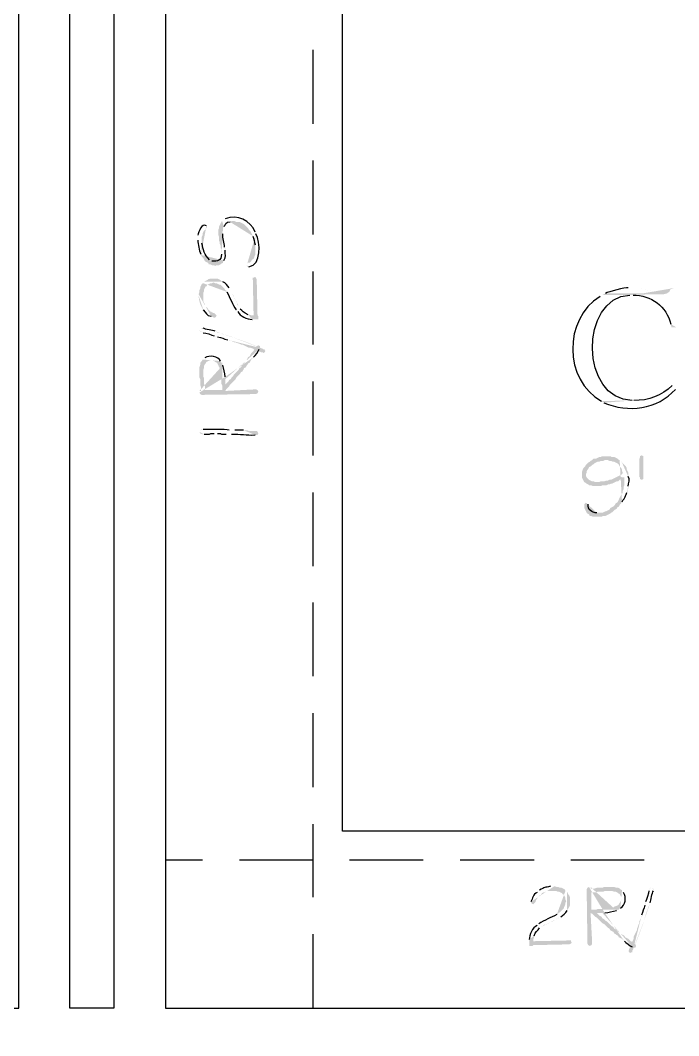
# Model space of a CAD drawing. Header units: inches. Extents: x -167 to 6071, y -6287 to -2731.
# Drawn here: x 787.1 to 831.8, y -6050.5 to -5981.6 of the extents above; entities that cross this region are included whole.
import ezdxf

# ---------------------------------------------------------------- set-up
doc = ezdxf.new("R2010")
doc.units = ezdxf.units.IN
doc.header["$LTSCALE"] = 96
doc.header["$MEASUREMENT"] = 0
doc.layers.add('PDF_Geometry', color=7, linetype='Continuous', true_color=0x4a4a4a)
doc.layers.add('PDF_Solid Fills', color=7, linetype='Continuous')

msp = doc.modelspace()

# ---------------------------------------------------------------- hatches: boundary and pattern name
at = {"layer": 'PDF_Solid Fills', "transparency": 33554559}
h = msp.add_hatch(color=256, dxfattribs=at)
h.paths.add_polyline_path([(799.317, -5997.482), (799.37, -5997.589), (799.477, -5997.695), (799.53, -5997.802), (799.583, -5997.909), (799.797, -5998.015), (799.85, -5998.122), (799.957, -5998.122), (800.063, -5998.175), (800.17, -5998.175), (800.277, -5998.229), (800.383, -5998.175), (800.543, -5998.175), (800.65, -5998.122), (800.703, -5998.069), (800.81, -5998.015), (800.81, -5997.962), (800.863, -5997.855)], flags=0)
h.paths.add_polyline_path([(800.97, -5997.162), (800.97, -5997.055), (800.917, -5996.949)], flags=0)
h.paths.add_polyline_path([(800.81, -5996.042), (800.757, -5995.935), (800.757, -5995.189), (800.703, -5995.242), (800.703, -5997.429)], flags=0)
h.paths.add_polyline_path([(800.063, -5997.909), (799.957, -5997.855), (799.903, -5997.802)], flags=0)
h.paths.add_polyline_path([(799.37, -5996.682), (799.37, -5996.415)], flags=0)
for points in [[(800.49, -5995.935), (800.49, -5996.095), (800.543, -5996.255), (800.543, -5996.522), (800.597, -5996.629), (800.597, -5996.735), (800.65, -5996.842), (800.65, -5997.002), (800.703, -5997.109), (800.703, -5997.429), (800.703, -5995.242), (800.65, -5995.349), (800.597, -5995.455), (800.543, -5995.562), (800.543, -5995.669), (800.49, -5995.775)], [(802.837, -5999.135), (802.89, -6001.589), (802.89, -6001.855), (803.21, -6001.855), (803.21, -6001.642), (803.157, -6001.589), (803.103, -5999.189), (803.103, -5999.135), (803.05, -5999.029), (802.997, -5998.975), (802.89, -5999.029), (802.837, -5999.029)], [(799.21, -6005.375), (799.21, -6005.802), (799.263, -6005.909), (799.263, -6006.282), (799.317, -6006.442), (799.317, -6006.709), (799.37, -6004.682), (799.317, -6004.735), (799.263, -6004.842), (799.263, -6004.949), (799.21, -6005.109), (799.21, -6005.215)], [(826.837, -6011.135), (826.57, -6011.135), (826.463, -6011.189), (826.357, -6011.189), (826.143, -6011.295), (825.983, -6011.295), (825.877, -6011.402), (825.77, -6011.455), (825.717, -6011.509), (825.61, -6011.562), (825.503, -6011.669), (825.45, -6011.722), (825.397, -6011.829), (825.29, -6011.935), (825.237, -6012.042), (825.183, -6012.202), (825.183, -6012.575), (825.29, -6012.789), (825.343, -6012.895), (826.25, -6012.895), (826.09, -6012.895), (825.983, -6012.842), (825.877, -6012.842), (825.663, -6012.735), (825.61, -6012.682), (825.503, -6012.575), (825.45, -6012.469), (825.45, -6012.362), (825.503, -6012.255), (825.503, -6012.149), (825.61, -6011.989), (825.663, -6011.882), (825.77, -6011.829), (825.877, -6011.722), (825.983, -6011.669), (826.037, -6011.615), (826.25, -6011.509), (826.357, -6011.509), (826.463, -6011.455), (826.623, -6011.455), (826.73, -6011.402), (827.743, -6011.402), (827.637, -6011.349), (827.583, -6011.295), (827.37, -6011.189), (827.21, -6011.189), (827.103, -6011.135), (826.997, -6011.135)], [(829.343, -6011.349), (829.343, -6012.682), (829.237, -6012.735), (829.13, -6012.682), (829.13, -6012.575), (829.077, -6012.522), (829.077, -6011.349), (829.13, -6011.189), (829.13, -6011.135), (829.237, -6011.082), (829.343, -6011.135)], [(827.583, -6012.522), (827.157, -6012.735), (827.05, -6012.735), (826.943, -6012.789), (826.837, -6012.789), (826.677, -6012.842), (826.463, -6012.842), (826.357, -6012.895), (825.343, -6012.895), (825.45, -6012.949), (825.503, -6013.002), (825.61, -6013.055), (825.663, -6013.109), (825.823, -6013.109), (825.93, -6013.162), (826.463, -6013.162), (826.57, -6013.109), (826.837, -6013.109), (826.943, -6013.055), (827.05, -6013.055), (827.157, -6013.002), (827.21, -6013.002), (827.53, -6012.842), (827.637, -6012.842), (827.743, -6012.735), (827.85, -6012.682), (827.957, -6012.629), (828.01, -6012.575)], [(827.103, -6040.362), (826.677, -6040.362), (826.57, -6040.415), (826.197, -6040.415), (826.037, -6040.469), (825.77, -6040.469), (827.797, -6040.522), (827.743, -6040.469), (827.637, -6040.415), (827.53, -6040.415), (827.37, -6040.362), (827.263, -6040.362)], [(824.33, -6043.989), (821.877, -6044.042), (821.61, -6044.042), (821.61, -6044.362), (821.823, -6044.362), (821.877, -6044.309), (824.277, -6044.255), (824.33, -6044.255), (824.437, -6044.202), (824.49, -6044.149), (824.437, -6044.042), (824.437, -6043.989)]]:
    msp.add_hatch(color=256, dxfattribs=at).paths.add_polyline_path(points)
h = msp.add_hatch(color=256, dxfattribs=at)
h.paths.add_polyline_path([(800.757, -5995.189), (800.757, -5995.935), (800.81, -5995.829), (800.81, -5995.669), (800.863, -5995.562)], flags=0)
h.paths.add_polyline_path([(801.29, -5995.242), (801.397, -5995.189), (801.61, -5995.189), (801.717, -5995.242), (801.93, -5995.242), (802.25, -5995.402), (802.357, -5995.509), (802.41, -5995.562), (802.517, -5995.669), (802.57, -5995.775), (802.623, -5995.829), (802.677, -5995.882), (802.73, -5995.989), (802.783, -5996.095), (802.837, -5996.202)], flags=0)
h.paths.add_polyline_path([(802.997, -5996.789), (802.997, -5997.162), (802.997, -5995.935)], flags=0)
h.paths.add_polyline_path([(800.97, -5995.029), (800.863, -5995.135)], flags=0)
h = msp.add_hatch(color=256, dxfattribs=at)
h.paths.add_polyline_path([(799.103, -5996.415), (799.103, -5996.469)], flags=0)
h.paths.add_polyline_path([(799.317, -5997.429), (799.317, -5997.482), (799.37, -5996.415), (799.37, -5996.255), (799.423, -5996.149), (799.423, -5996.042), (799.477, -5995.935), (799.53, -5995.829), (799.637, -5995.722), (799.637, -5995.669), (799.69, -5995.669), (799.743, -5995.562), (799.69, -5995.509)], flags=0)
h.paths.add_polyline_path([(799.103, -5996.149), (799.103, -5996.309)], flags=0)
h = msp.add_hatch(color=256, dxfattribs=at)
h.paths.add_polyline_path([(802.41, -5998.175), (802.463, -5998.282), (802.57, -5998.282)], flags=0)
h.paths.add_polyline_path([(803.05, -5996.042), (802.997, -5995.935), (802.997, -5997.482), (802.943, -5997.589), (802.943, -5997.642), (802.89, -5997.749), (802.783, -5997.802), (802.73, -5997.909), (802.623, -5998.015), (802.517, -5998.015), (802.463, -5998.069)], flags=0)
h = msp.add_hatch(color=256, dxfattribs=at)
h.paths.add_polyline_path([(799.157, -6000.255, 0.133918), (799.477, -6001.215)], flags=0)
h.paths.add_polyline_path([(800.01, -6001.642), (800.117, -6001.695), (800.223, -6001.749), (800.33, -6001.695), (800.383, -6001.589), (800.33, -6001.535), (800.223, -6001.429), (800.17, -6001.429), (800.063, -6001.375), (800.01, -6001.322), (799.957, -6001.322), (799.903, -6001.269), (799.797, -6001.162), (799.743, -6001.055), (799.637, -6001.002), (799.583, -6000.895), (799.583, -6000.842), (799.53, -6000.735), (799.477, -6000.629), (799.477, -5999.402), (799.37, -5999.455), (799.317, -5999.562), (799.263, -5999.669), (799.263, -5999.775), (799.21, -5999.882), (799.21, -5999.989), (799.157, -6000.149)], flags=0)
h = msp.add_hatch(color=256, dxfattribs=at)
h.paths.add_polyline_path([(799.477, -5999.402), (799.477, -6000.255), (799.477, -6000.042), (799.53, -5999.935), (799.53, -5999.829), (799.583, -5999.722), (799.637, -5999.615), (799.69, -5999.615), (799.743, -5999.509), (799.85, -5999.455), (799.957, -5999.402), (800.063, -5999.402), (800.17, -5999.349), (800.277, -5999.402), (800.383, -5999.402), (800.597, -5999.509), (800.65, -5999.509), (800.757, -5999.615), (800.81, -5999.669), (800.917, -5999.775), (800.97, -5999.882), (801.023, -5999.882), (801.077, -5999.989)], flags=0)
h.paths.add_polyline_path([(801.717, -6001.215), (801.717, -6001.269), (801.823, -6001.322)], flags=0)
h.paths.add_polyline_path([(802.783, -6001.855), (802.89, -6001.855), (802.89, -6001.589), (802.783, -6001.589), (802.623, -6001.535), (802.517, -6001.535)], flags=0)
h.paths.add_polyline_path([(801.983, -6001.162), (801.93, -6001.055), (801.877, -6000.949), (801.77, -6000.842), (801.77, -6000.735), (801.717, -6000.629), (801.663, -6000.522), (801.61, -6000.469), (801.557, -6000.309), (801.503, -6000.202), (801.397, -6000.042), (801.343, -5999.935), (801.29, -5999.829), (801.237, -5999.722)], flags=0)
h.paths.add_polyline_path([(800.81, -5999.295), (800.703, -5999.242), (800.65, -5999.189), (800.543, -5999.135), (800.437, -5999.082), (799.957, -5999.082), (799.797, -5999.135), (799.743, -5999.189), (799.53, -5999.295)], flags=0)
h = msp.add_hatch(color=256, dxfattribs=at)
h.paths.add_polyline_path([(826.57, -6000.202), (826.41, -6000.309)], flags=0)
h.paths.add_polyline_path([(826.517, -6007.402), (828.703, -6007.349), (828.597, -6007.349)], flags=0)
h.paths.add_polyline_path([(828.437, -6000.202), (828.65, -6000.202)], flags=0)
h = msp.add_hatch(color=256, dxfattribs=at)
h.paths.add_polyline_path([(831.477, -5999.722), (831.21, -5999.722), (831.21, -5999.775), (831.103, -5999.989), (830.943, -6000.095), (830.73, -6000.149), (826.57, -6000.202), (828.65, -6000.202)], flags=0)
h.paths.add_polyline_path([(831.21, -6002.175), (831.263, -6002.389), (831.583, -6002.389)], flags=0)
h = msp.add_hatch(color=256, dxfattribs=at)
h.paths.add_polyline_path([(828.49, -5999.722), (828.33, -5999.722)], flags=0)
h.paths.add_polyline_path([(826.783, -6000.095), (826.57, -6000.202), (830.73, -6000.149), (830.57, -6000.095)], flags=0)
h.paths.add_polyline_path([(830.57, -6000.095, 0.003622), (828.97, -5999.722)], flags=0)
h.paths.add_polyline_path([(828.97, -5999.722), (828.757, -5999.722)], flags=0)
h = msp.add_hatch(color=256, dxfattribs=at)
h.paths.add_polyline_path([(799.21, -6002.602), (799.263, -6002.655), (799.477, -6002.762)], flags=0)
h.paths.add_polyline_path([(800.223, -6002.975), (800.33, -6002.975), (800.437, -6003.029)], flags=0)
h.paths.add_polyline_path([(801.13, -6003.242), (801.237, -6003.242), (801.557, -6003.402), (801.663, -6003.402), (801.77, -6003.455), (801.93, -6003.509), (802.037, -6003.562), (802.143, -6003.562), (802.57, -6003.775), (802.677, -6003.775), (802.837, -6003.829), (802.997, -6003.935), (803.317, -6004.042), (803.423, -6004.095), (803.53, -6004.095), (803.53, -6004.149), (803.637, -6004.095), (803.69, -6003.989), (803.637, -6003.935), (803.637, -6003.882), (803.53, -6003.882), (803.477, -6003.829)], flags=0)
h.paths.add_polyline_path([(803.477, -6003.829, 0.021478), (801.503, -6003.082)], flags=0)
h.paths.add_polyline_path([(801.503, -6003.082), (801.397, -6003.029), (801.237, -6002.975), (801.13, -6002.975), (801.023, -6002.922), (800.917, -6002.869), (800.81, -6002.869), (800.703, -6002.815), (800.597, -6002.762), (800.49, -6002.762), (800.277, -6002.655)], flags=0)
h.paths.add_polyline_path([(799.477, -6002.442), (799.37, -6002.442), (799.263, -6002.495)], flags=0)
h = msp.add_hatch(color=256, dxfattribs=at)
h.paths.add_polyline_path([(800.97, -6005.749), (800.97, -6006.709), (801.023, -6006.602), (801.237, -6006.389), (801.29, -6006.282), (801.503, -6006.069), (801.557, -6006.015), (801.663, -6005.909), (801.717, -6005.802), (801.823, -6005.695), (801.983, -6005.535), (802.037, -6005.429), (802.143, -6005.375), (802.197, -6005.269), (802.25, -6005.162), (802.357, -6005.109), (802.41, -6005.002), (802.463, -6004.949), (802.517, -6004.842), (802.623, -6004.789), (802.677, -6004.682), (802.73, -6004.575), (802.89, -6004.415)], flags=0)
h.paths.add_polyline_path([(803.263, -6003.882), (803.317, -6003.829), (803.317, -6003.669), (803.21, -6003.615), (803.103, -6003.669), (803.05, -6003.775), (802.943, -6003.882), (802.89, -6003.989), (802.783, -6004.095), (802.73, -6004.149), (802.677, -6004.255), (802.623, -6004.362), (802.517, -6004.415), (802.463, -6004.522), (802.41, -6004.629), (802.303, -6004.735), (802.25, -6004.842), (802.143, -6004.895), (802.09, -6005.002), (802.037, -6005.109), (801.93, -6005.162), (801.877, -6005.269), (801.823, -6005.322), (801.717, -6005.429), (801.663, -6005.482), (801.557, -6005.589), (801.503, -6005.695), (801.397, -6005.802), (801.343, -6005.909), (801.237, -6005.962), (801.183, -6006.069), (800.97, -6006.282), (800.97, -6005.909)], flags=0)
h = msp.add_hatch(color=256, dxfattribs=at)
h.paths.add_polyline_path([(799.21, -6006.815), (799.263, -6006.922), (799.37, -6006.975), (802.997, -6006.922), (803.05, -6006.922), (803.157, -6006.869), (803.21, -6006.762), (803.157, -6006.655), (803.05, -6006.602), (802.997, -6006.602), (800.97, -6006.709), (800.97, -6005.749)], flags=0)
h.paths.add_polyline_path([(800.81, -6004.949), (800.757, -6004.895), (800.757, -6006.655), (799.583, -6006.655), (799.583, -6006.389), (799.53, -6006.229), (799.53, -6005.855), (799.477, -6005.749), (799.477, -6005.375), (799.423, -6004.575), (799.37, -6004.682), (799.317, -6006.709), (799.21, -6006.709)], flags=0)
h = msp.add_hatch(color=256, dxfattribs=at)
h.paths.add_polyline_path([(799.423, -6004.575), (799.477, -6005.375), (799.477, -6005.269), (799.53, -6005.109), (799.53, -6005.002), (799.583, -6004.895), (799.637, -6004.842), (799.69, -6004.735), (799.903, -6004.629), (800.117, -6004.629), (800.223, -6004.682), (800.277, -6004.735), (800.383, -6004.789), (800.437, -6004.842), (800.49, -6004.949), (800.543, -6005.109), (800.597, -6005.109), (800.597, -6005.269), (800.65, -6005.375), (800.65, -6005.589), (800.703, -6005.695), (800.703, -6006.229), (800.757, -6006.335), (800.757, -6006.655), (800.757, -6004.789), (800.703, -6004.789), (800.65, -6004.682)], flags=0)
h.paths.add_polyline_path([(799.583, -6004.469), (799.477, -6004.522)], flags=0)
h = msp.add_hatch(color=256, dxfattribs=at)
h.paths.add_polyline_path([(831.53, -6006.175), (831.317, -6006.335)], flags=0)
h.paths.add_polyline_path([(828.703, -6007.349), (826.517, -6007.402), (826.677, -6007.509)], flags=0)
h.paths.add_polyline_path([(831.53, -6006.602), (831.743, -6006.442)], flags=0)
h = msp.add_hatch(color=256, dxfattribs=at)
h.paths.add_polyline_path([(799.21, -6009.482), (799.263, -6009.589), (799.423, -6009.642), (799.53, -6009.642)], flags=0)
h.paths.add_polyline_path([(800.223, -6009.589), (800.437, -6009.589)], flags=0)
h.paths.add_polyline_path([(801.023, -6009.642), (801.397, -6009.642)], flags=0)
h.paths.add_polyline_path([(802.997, -6009.695), (803.157, -6009.695), (803.21, -6009.589), (803.157, -6009.482), (803.103, -6009.429), (802.57, -6009.429), (802.463, -6009.375), (802.197, -6009.375)], flags=0)
h.paths.add_polyline_path([(801.61, -6009.375), (801.237, -6009.375)], flags=0)
h.paths.add_polyline_path([(799.477, -6009.322), (799.37, -6009.322), (799.263, -6009.375)], flags=0)
h = msp.add_hatch(color=256, dxfattribs=at)
h.paths.add_polyline_path([(827.743, -6011.402), (826.837, -6011.402), (826.943, -6011.402), (827.05, -6011.455), (827.157, -6011.455), (827.263, -6011.509), (827.37, -6011.509), (827.583, -6011.615), (827.637, -6011.669), (827.69, -6011.722), (827.743, -6011.829), (827.85, -6011.935), (827.903, -6012.042), (827.903, -6012.149), (827.957, -6012.255), (827.903, -6012.362), (827.797, -6012.415), (827.583, -6012.522), (828.01, -6012.575), (828.063, -6012.575), (828.063, -6013.109), (828.01, -6013.215), (828.01, -6013.375), (827.957, -6013.482), (827.957, -6013.589), (827.903, -6013.695), (827.85, -6013.749), (827.797, -6013.855), (827.743, -6013.962), (827.69, -6014.069), (827.637, -6014.175), (827.583, -6014.282), (827.477, -6014.335), (827.423, -6014.442), (827.317, -6014.549), (827.103, -6014.655), (827.05, -6014.762), (826.943, -6014.815), (826.837, -6014.869), (826.783, -6014.869), (826.677, -6014.922), (826.57, -6014.975), (826.197, -6014.975), (827.103, -6015.029), (827.157, -6014.975), (827.263, -6014.922), (827.317, -6014.869), (827.423, -6014.762), (827.53, -6014.709), (827.583, -6014.602), (827.69, -6014.549), (827.743, -6014.442), (827.85, -6014.335), (827.903, -6014.229)], flags=0)
h.paths.add_polyline_path([(828.223, -6013.589), (828.277, -6013.535), (828.277, -6013.429), (828.33, -6013.322), (828.33, -6013.162)], flags=0)
h.paths.add_polyline_path([(828.33, -6012.522), (828.33, -6012.255), (828.277, -6012.149), (828.223, -6012.042), (828.223, -6011.935), (828.17, -6011.829), (828.117, -6011.775), (828.01, -6011.669), (827.957, -6011.615), (827.903, -6011.562), (827.85, -6011.455)], flags=0)
h = msp.add_hatch(color=256, dxfattribs=at)
h.paths.add_polyline_path([(825.45, -6014.282), (825.397, -6014.335), (825.343, -6014.389), (825.343, -6014.655), (825.397, -6014.762), (825.45, -6014.869), (825.503, -6014.975), (825.557, -6015.029), (825.663, -6015.082), (825.717, -6015.189), (825.823, -6015.189), (825.93, -6015.242), (826.517, -6015.242), (826.623, -6015.189), (826.783, -6015.189), (826.997, -6015.082), (827.103, -6015.029), (826.197, -6014.975)], flags=0)
h.paths.add_polyline_path([(825.61, -6014.389), (825.557, -6014.282)], flags=0)
h = msp.add_hatch(color=256, dxfattribs=at)
h.paths.add_polyline_path([(824.063, -6040.629), (823.21, -6040.629), (823.423, -6040.629), (823.53, -6040.682), (823.637, -6040.682), (823.85, -6040.789), (823.85, -6040.842), (823.957, -6040.895), (824.01, -6041.002), (824.063, -6041.109), (824.063, -6041.215), (824.117, -6041.322), (824.063, -6041.429), (824.063, -6041.535), (824.01, -6041.642), (823.957, -6041.749), (823.957, -6041.802), (823.85, -6041.909), (823.797, -6041.962), (823.69, -6042.069), (823.583, -6042.122), (823.583, -6042.175), (823.477, -6042.229)], flags=0)
h.paths.add_polyline_path([(822.25, -6042.869), (822.197, -6042.869), (822.143, -6042.975)], flags=0)
h.paths.add_polyline_path([(821.61, -6043.935), (821.61, -6044.042), (821.877, -6044.042), (821.877, -6043.935), (821.93, -6043.775), (821.93, -6043.669)], flags=0)
h.paths.add_polyline_path([(822.303, -6043.135), (822.41, -6043.082), (822.517, -6043.029), (822.623, -6042.922), (822.73, -6042.922), (822.837, -6042.869), (822.943, -6042.815), (822.997, -6042.762), (823.157, -6042.709), (823.263, -6042.655), (823.423, -6042.549), (823.743, -6042.389)], flags=0)
h.paths.add_polyline_path([(824.17, -6041.962), (824.223, -6041.855), (824.277, -6041.802), (824.33, -6041.695), (824.383, -6041.589), (824.383, -6041.109), (824.33, -6040.949), (824.277, -6040.895), (824.223, -6040.789), (824.17, -6040.682)], flags=0)
h = msp.add_hatch(color=256, dxfattribs=at)
h.paths.add_polyline_path([(823.21, -6040.309), (823.05, -6040.309)], flags=0)
h.paths.add_polyline_path([(822.303, -6040.575), (822.25, -6040.629), (822.143, -6040.735)], flags=0)
h.paths.add_polyline_path([(821.717, -6041.375), (821.77, -6041.482), (821.877, -6041.535), (822.037, -6041.375), (822.037, -6041.322), (822.09, -6041.215), (822.143, -6041.162), (822.143, -6041.109), (822.197, -6041.055), (822.303, -6040.949), (822.41, -6040.895), (822.463, -6040.789), (822.57, -6040.735), (822.623, -6040.735), (822.837, -6040.629), (824.063, -6040.629), (824.01, -6040.522), (823.797, -6040.415), (823.69, -6040.415), (823.583, -6040.362), (823.477, -6040.362), (823.317, -6040.309)], flags=0)
h = msp.add_hatch(color=256, dxfattribs=at)
h.paths.add_polyline_path([(825.663, -6040.362), (825.557, -6040.415), (825.503, -6040.522), (825.557, -6044.149), (825.557, -6044.202), (825.61, -6044.309), (825.717, -6044.362), (825.823, -6044.309), (825.877, -6044.202), (825.877, -6044.149), (825.77, -6042.122), (826.73, -6042.122)], flags=0)
h.paths.add_polyline_path([(827.53, -6041.962), (827.583, -6041.909), (825.823, -6041.909), (825.823, -6040.735), (826.09, -6040.735), (826.25, -6040.682), (826.623, -6040.682), (826.73, -6040.629), (827.103, -6040.629), (827.903, -6040.575), (827.797, -6040.522), (825.77, -6040.469), (825.77, -6040.362)], flags=0)
h = msp.add_hatch(color=256, dxfattribs=at)
h.paths.add_polyline_path([(827.903, -6040.575), (827.103, -6040.629), (827.21, -6040.629), (827.37, -6040.682), (827.477, -6040.682), (827.583, -6040.735), (827.637, -6040.789), (827.743, -6040.842), (827.797, -6040.949), (827.85, -6041.055), (827.85, -6041.269), (827.797, -6041.375), (827.743, -6041.429), (827.69, -6041.535), (827.637, -6041.589), (827.53, -6041.642), (827.37, -6041.695), (827.37, -6041.749), (827.21, -6041.749), (827.103, -6041.802), (826.89, -6041.802), (826.783, -6041.855), (826.25, -6041.855), (826.143, -6041.909), (825.823, -6041.909), (827.69, -6041.909), (827.69, -6041.855), (827.797, -6041.802)], flags=0)
h.paths.add_polyline_path([(828.01, -6040.735), (827.957, -6040.629)], flags=0)
h = msp.add_hatch(color=256, dxfattribs=at)
h.paths.add_polyline_path([(829.877, -6040.362), (829.823, -6040.415), (829.77, -6040.522), (829.717, -6040.629)], flags=0)
h.paths.add_polyline_path([(829.503, -6041.375), (829.503, -6041.482), (829.45, -6041.589)], flags=0)
h.paths.add_polyline_path([(829.237, -6042.282), (829.237, -6042.389), (829.183, -6042.495), (829.13, -6042.602), (829.077, -6042.709), (829.077, -6042.815), (829.023, -6042.922), (828.97, -6043.082), (828.917, -6043.189), (828.917, -6043.295), (828.863, -6043.402), (828.81, -6043.509), (828.757, -6043.615), (828.703, -6043.722), (828.703, -6043.829), (828.65, -6043.989), (828.543, -6044.149), (828.49, -6044.309), (828.437, -6044.469), (828.383, -6044.575), (828.383, -6044.682), (828.33, -6044.682), (828.383, -6044.789), (828.49, -6044.842), (828.543, -6044.789), (828.597, -6044.789), (828.597, -6044.682), (828.65, -6044.629)], flags=0)
h.paths.add_polyline_path([(828.65, -6044.629, 0.021662), (829.397, -6042.655)], flags=0)
h.paths.add_polyline_path([(829.823, -6041.429, 0.041027), (829.397, -6042.655)], flags=0)
h.paths.add_polyline_path([(830.037, -6040.629), (830.037, -6040.522), (829.983, -6040.415)], flags=0)
h = msp.add_hatch(color=256, dxfattribs=at)
h.paths.add_polyline_path([(826.73, -6042.122), (825.77, -6042.122), (825.877, -6042.175), (826.09, -6042.389), (826.197, -6042.442), (826.41, -6042.655), (826.463, -6042.709), (826.57, -6042.815), (826.677, -6042.869), (826.783, -6042.975), (826.837, -6043.029), (826.943, -6043.135), (827.05, -6043.189), (827.103, -6043.295), (827.317, -6043.402), (827.37, -6043.509), (827.477, -6043.562), (827.53, -6043.615), (827.637, -6043.669), (827.69, -6043.775), (827.903, -6043.882), (828.063, -6044.042)], flags=0)
h.paths.add_polyline_path([(828.597, -6044.415), (828.65, -6044.469), (828.81, -6044.469), (828.863, -6044.362), (828.81, -6044.255), (828.703, -6044.202), (828.597, -6044.095), (828.49, -6044.042), (828.383, -6043.935), (828.33, -6043.882), (828.117, -6043.775), (828.063, -6043.669), (827.957, -6043.615), (827.85, -6043.562), (827.743, -6043.455), (827.637, -6043.402), (827.583, -6043.295), (827.37, -6043.189), (827.317, -6043.082), (827.21, -6043.029), (826.89, -6042.709), (826.783, -6042.655), (826.677, -6042.549), (826.57, -6042.495), (826.517, -6042.389), (826.41, -6042.335), (826.197, -6042.122), (826.57, -6042.122)], flags=0)

# ---------------------------------------------------------------- linework, layer by layer
at = {"layer": 'PDF_Geometry', "color": 7}
msp.add_lwpolyline([(793.397, -5581.109), (793.397, -6048.575), (791.903, -6048.575), (790.41, -6048.575), (790.41, -5581.109), (791.903, -5581.109)], close=True, dxfattribs=at)
msp.add_lwpolyline([(796.917, -5961.109), (796.917, -6048.575), (856.917, -6048.575), (856.917, -6018.815), (860.437, -6018.815), (860.437, -6048.575), (878.943, -6048.575), (878.943, -6052.042), (791.903, -6052.042), (704.917, -6052.042), (704.917, -6048.575), (723.423, -6048.575), (723.423, -6018.815), (726.943, -6018.815), (726.943, -6048.575), (786.943, -6048.575), (786.943, -5961.109)], dxfattribs=at)
at = {"layer": 'PDF_Geometry'}
for points in [[(856.917, -6036.575), (808.917, -6036.575), (808.917, -5973.109), (856.917, -5973.109)], [(806.943, -5988.575), (806.943, -5983.562)], [(806.943, -5996.095), (806.943, -5991.082)], [(806.943, -6003.562), (806.943, -5998.602)], [(806.943, -6011.082), (806.943, -6006.069)], [(806.943, -6018.602), (806.943, -6013.589)], [(806.943, -6026.069), (806.943, -6021.055)], [(806.943, -6033.589), (806.943, -6028.575)], [(806.943, -6041.055), (806.943, -6036.095)], [(799.423, -6038.549), (796.917, -6038.549)], [(806.943, -6038.549), (801.93, -6038.549)], [(814.41, -6038.549), (809.397, -6038.549)], [(821.93, -6038.549), (816.917, -6038.549)], [(829.397, -6038.549), (824.437, -6038.549)], [(806.943, -6048.575), (806.943, -6043.562)]]:
    msp.add_lwpolyline(points, dxfattribs=at)
at = {"layer": 'PDF_Geometry', "color": 7}
for points in [[(802.997, -5995.935), (802.672, -5995.129), (801.787, -5994.688), (800.97, -5995.029)], [(799.69, -5995.509), (799.337, -5995.257), (799.18, -5995.937), (799.103, -5996.149)], [(800.863, -5995.562), (800.966, -5995.481), (801.006, -5995.206), (801.29, -5995.242)], [(800.917, -5996.949), (800.921, -5996.639), (800.765, -5996.359), (800.81, -5996.042)], [(802.57, -5998.282), (803.434, -5998.167), (803.375, -5996.612), (803.05, -5996.042)], [(799.103, -5996.469), (799.113, -5996.799), (799.179, -5997.129), (799.317, -5997.429)], [(799.903, -5997.802), (799.52, -5997.475), (799.484, -5997.118), (799.37, -5996.682)], [(802.837, -5996.202), (802.93, -5996.387), (802.919, -5996.594), (802.997, -5996.789)], [(800.703, -5997.429), (800.721, -5997.871), (800.43, -5997.937), (800.063, -5997.909)], [(800.863, -5997.855), (801.041, -5997.57), (800.95, -5997.505), (800.97, -5997.162)], [(801.237, -5999.722), (801.114, -5999.57), (801.01, -5999.368), (800.81, -5999.295)], [(801.077, -5999.989), (801.301, -6000.384), (801.45, -6000.839), (801.717, -6001.215)], [(799.477, -6001.215), (799.675, -6001.406), (799.665, -6001.587), (800.01, -6001.642)], [(801.823, -6001.322), (801.97, -6001.64), (802.454, -6001.852), (802.783, -6001.855)], [(802.517, -6001.535), (802.183, -6001.406), (802.159, -6001.259), (801.983, -6001.162)], [(800.277, -6002.655), (800.136, -6002.598), (799.586, -6002.546), (799.477, -6002.442)], [(799.477, -6002.762), (799.644, -6002.743), (800.053, -6002.919), (800.223, -6002.975)], [(800.437, -6003.029), (800.745, -6003.088), (800.846, -6003.169), (801.13, -6003.242)], [(800.65, -6004.682), (800.471, -6004.344), (799.894, -6004.251), (799.583, -6004.469)], [(802.89, -6004.415), (803.001, -6004.3), (803.212, -6004.032), (803.263, -6003.882)], [(800.97, -6005.749), (800.964, -6005.47), (800.831, -6005.22), (800.81, -6004.949)], [(801.237, -6009.375), (800.919, -6009.26), (799.89, -6009.352), (799.477, -6009.322)], [(799.53, -6009.642), (800.093, -6009.681), (799.826, -6009.564), (800.223, -6009.589)], [(800.437, -6009.589), (800.774, -6009.567), (800.508, -6009.674), (801.023, -6009.642)], [(801.397, -6009.642), (802.018, -6009.608), (802.37, -6009.73), (802.997, -6009.695)], [(802.197, -6009.375), (802.001, -6009.375), (801.806, -6009.375), (801.61, -6009.375)], [(822.143, -6040.735), (821.837, -6040.843), (821.865, -6041.144), (821.717, -6041.375)], [(823.05, -6040.309), (822.658, -6040.423), (822.673, -6040.358), (822.303, -6040.575)], [(827.797, -6041.802), (828.134, -6041.623), (828.227, -6041.047), (828.01, -6040.735)], [(829.717, -6040.629), (829.735, -6040.798), (829.561, -6041.203), (829.503, -6041.375)], [(829.823, -6041.429), (829.881, -6041.288), (829.933, -6040.738), (830.037, -6040.629)], [(829.45, -6041.589), (829.39, -6041.899), (829.31, -6041.997), (829.237, -6042.282)], [(823.477, -6042.229), (823.081, -6042.452), (822.627, -6042.602), (822.25, -6042.869)], [(823.743, -6042.389), (823.895, -6042.266), (824.097, -6042.162), (824.17, -6041.962)], [(826.73, -6042.122), (827.009, -6042.116), (827.259, -6041.983), (827.53, -6041.962)], [(822.143, -6042.975), (821.825, -6043.122), (821.613, -6043.606), (821.61, -6043.935)], [(821.93, -6043.669), (822.023, -6043.404), (822.179, -6043.322), (822.303, -6043.135)], [(828.063, -6044.042), (828.179, -6044.153), (828.446, -6044.364), (828.597, -6044.415)]]:
    msp.add_open_spline(points, degree=3, dxfattribs=at)
at = {"layer": 'PDF_Geometry'}
for points in [[(828.597, -6007.349), (825.062, -6007.349), (824.995, -6000.372), (828.437, -6000.202)], [(828.33, -5999.722), (828.109, -5999.683), (826.976, -5999.961), (826.783, -6000.095)], [(828.65, -6000.202), (829.862, -6000.205), (830.945, -6000.972), (831.21, -6002.175)], [(826.41, -6000.309), (823.912, -6001.807), (823.925, -6006.004), (826.517, -6007.402)], [(831.317, -6006.335), (830.58, -6007.023), (829.72, -6007.382), (828.703, -6007.349)], [(826.677, -6007.509), (828.31, -6008.219), (830.31, -6007.957), (831.53, -6006.602)], [(828.33, -6013.162), (828.341, -6012.959), (828.468, -6012.72), (828.33, -6012.522)], [(827.903, -6014.229), (828.166, -6013.83), (828.075, -6014.063), (828.223, -6013.589)], [(826.197, -6014.975), (825.86, -6014.981), (825.547, -6014.775), (825.61, -6014.389)]]:
    msp.add_open_spline(points, degree=3, dxfattribs=at)

doc.saveas('drawing.dxf')
